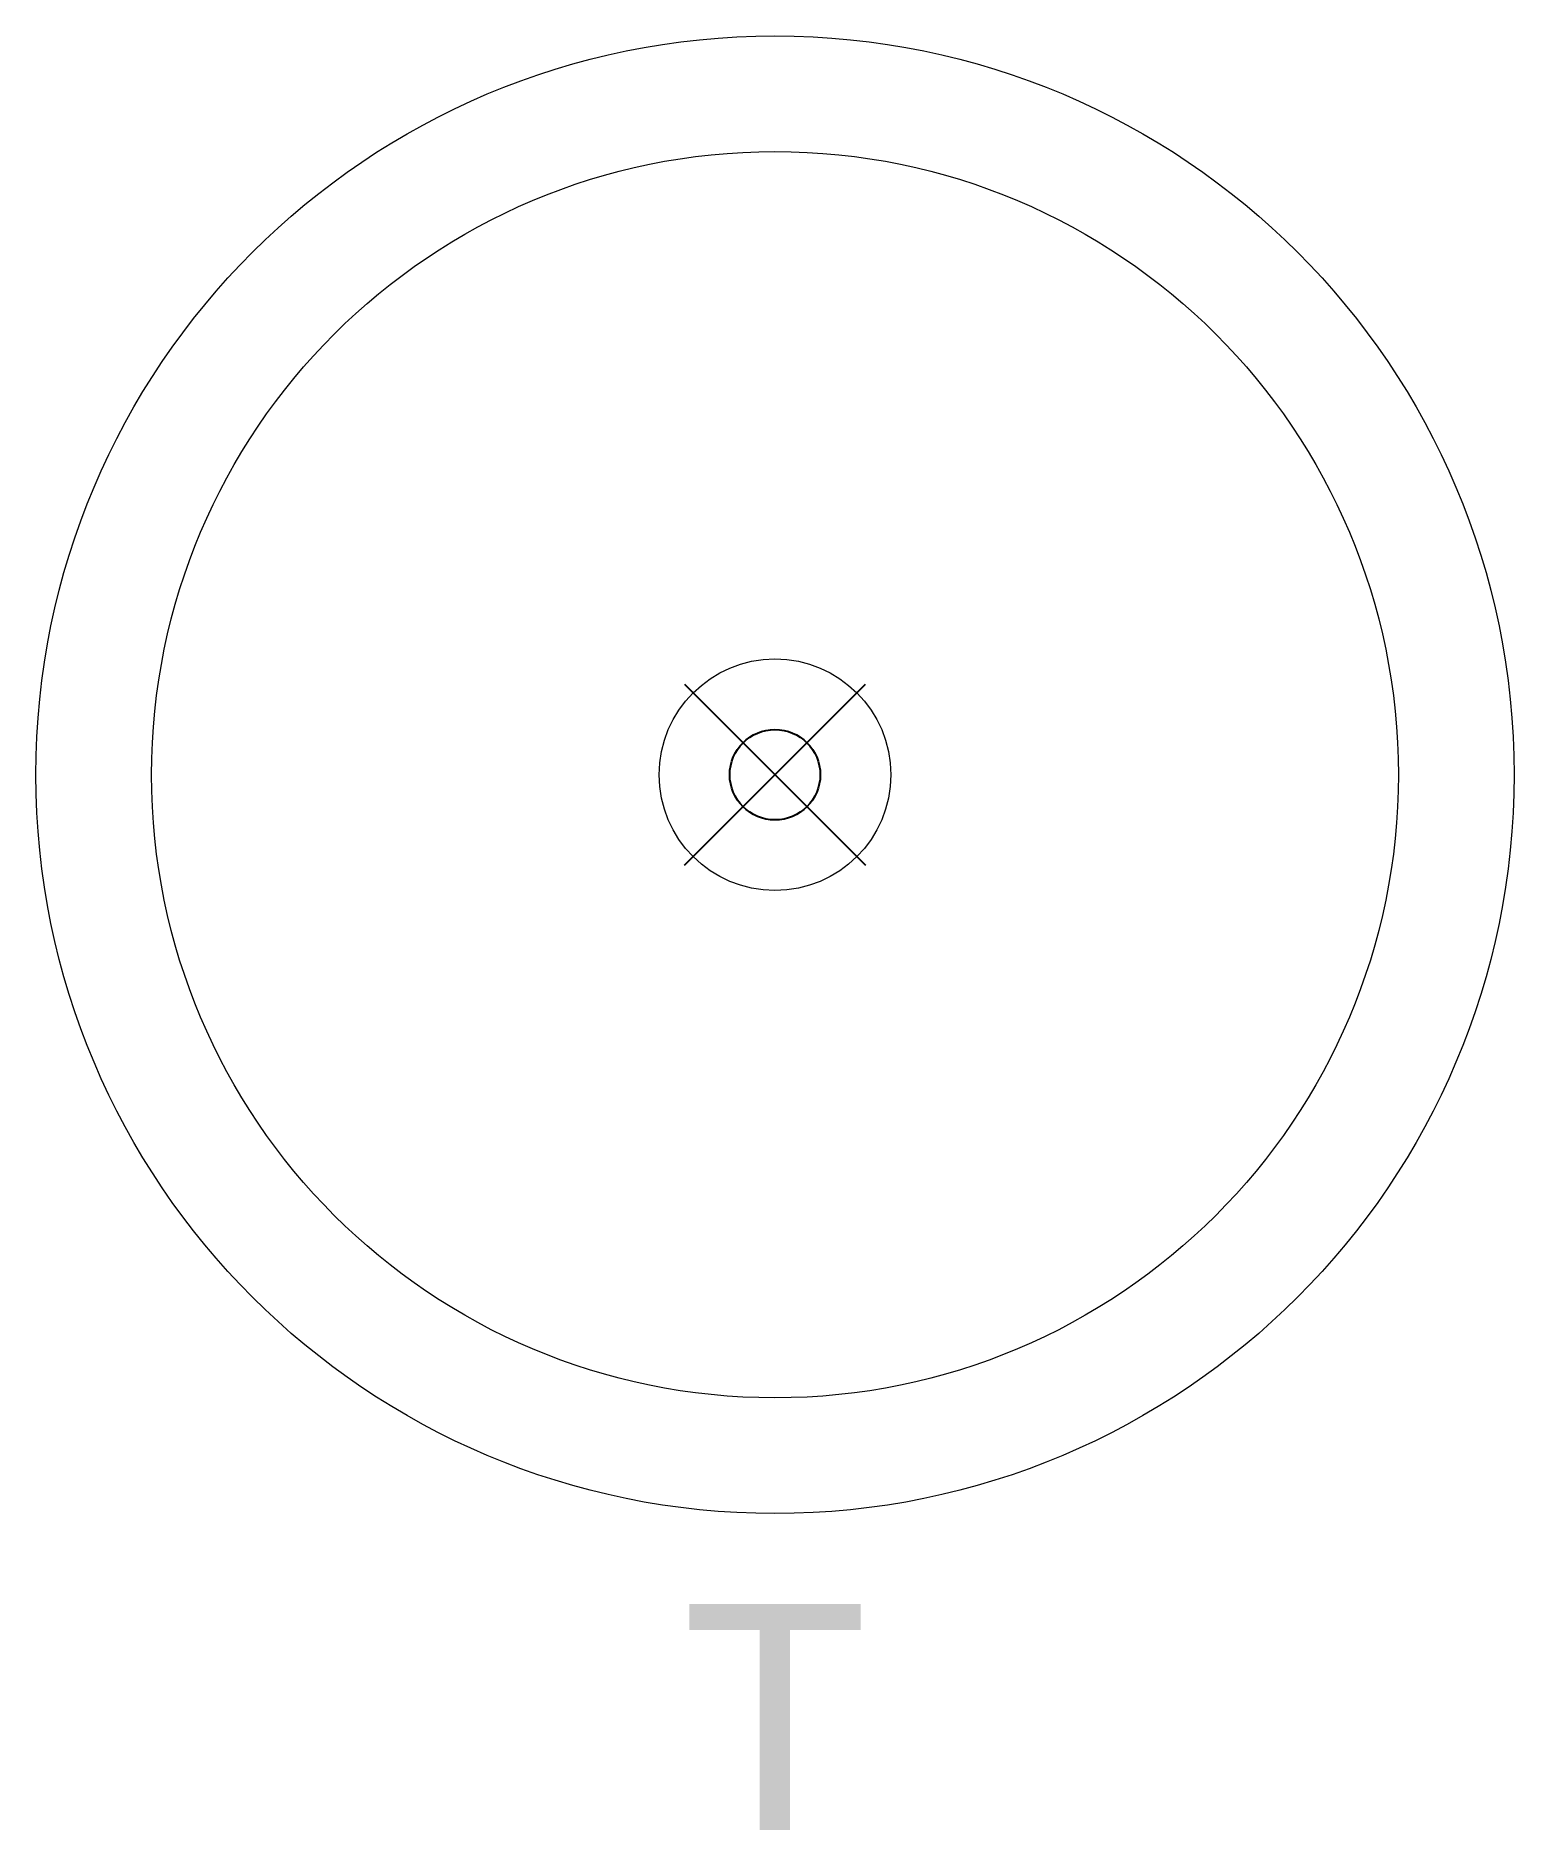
# Model space of a CAD drawing. Extents: x -8.2 to 8.2, y -11.7 to 8.2.
import ezdxf
from ezdxf.enums import TextEntityAlignment as Align

# ---------------------------------------------------------------- set-up
doc = ezdxf.new("R2010")
doc.units = 0
doc.header["$LTSCALE"] = 2
doc.header["$PDMODE"] = 35
doc.layers.add('AFUCH-P', color=2, linetype='Continuous')
doc.layers.add('AFUCH-P-TN', color=2, linetype='Continuous')
doc.styles.get("Standard").update_dxf_attribs({"font": 'monotxt.shx', "height": 2.5})

msp = doc.modelspace()

# ---------------------------------------------------------------- linework, layer by layer
at = {"layer": 'AFUCH-P', "linetype": 'Continuous', "lineweight": 0}
for radius in [8.169, 6.89, 1.28]:
    msp.add_circle((0, 0), radius, dxfattribs=at)
at = {"layer": 'AFUCH-P'}
msp.add_point((0, 0), dxfattribs=at)

# ---------------------------------------------------------------- texts
at = {"layer": 'AFUCH-P-TN'}
msp.add_text('T', height=2.5, dxfattribs=at).set_placement((0, -11.669), align=Align.CENTER)

doc.saveas('drawing.dxf')
